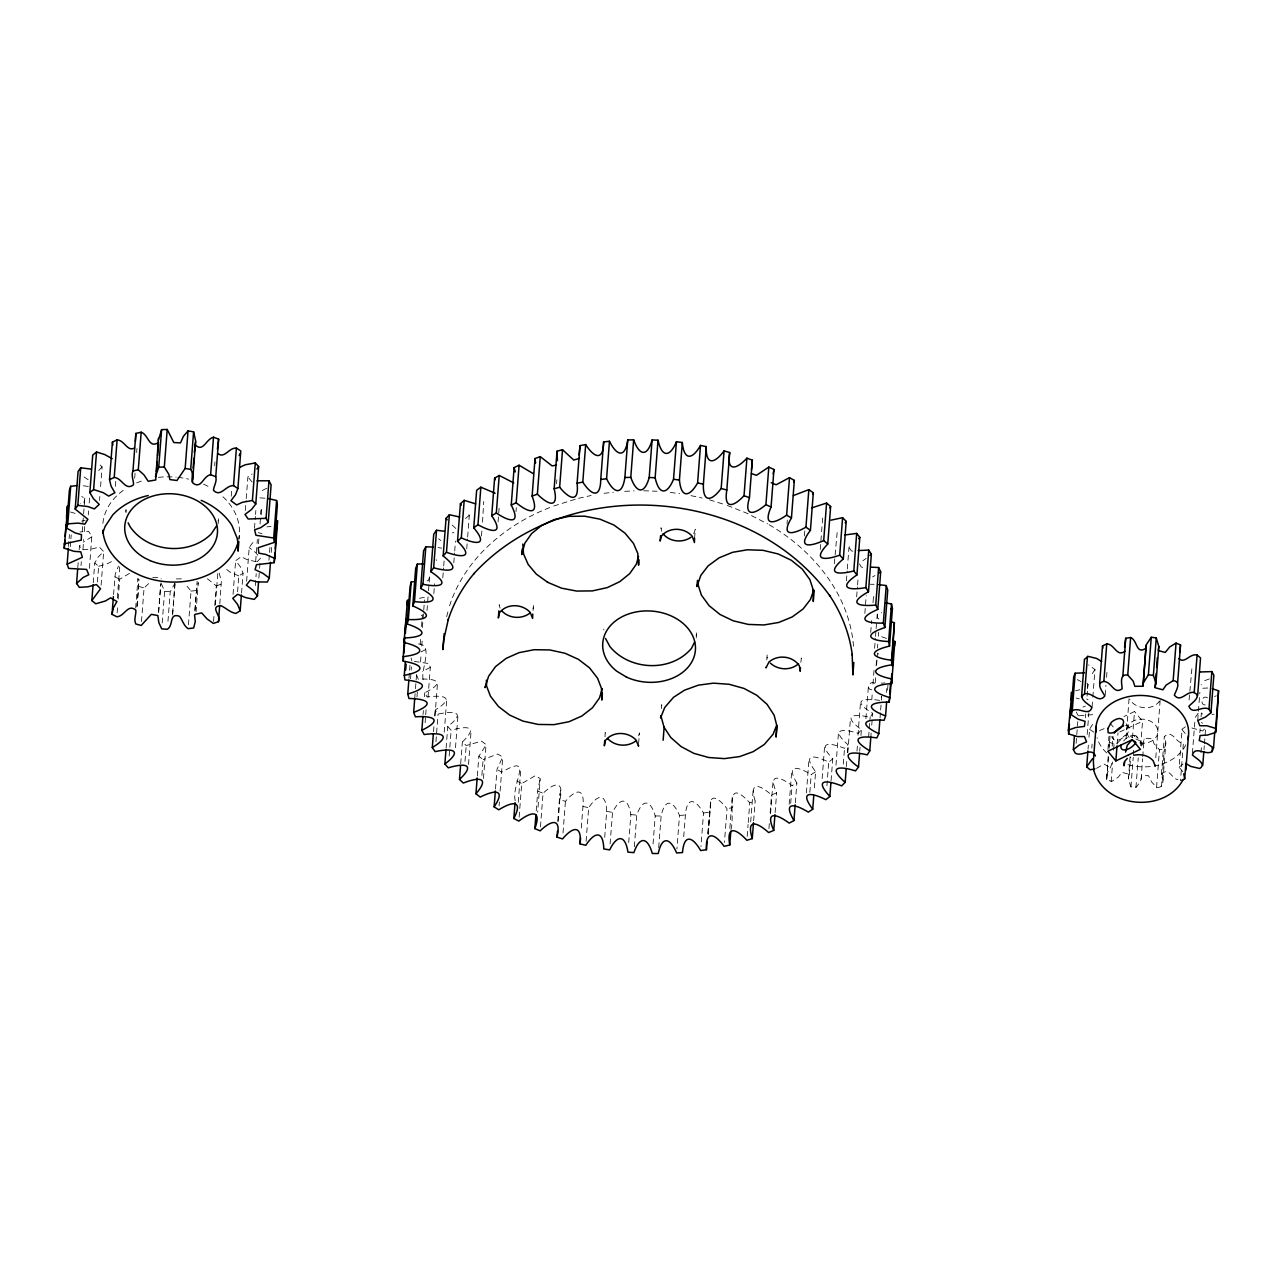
<?xml version="1.0" encoding="UTF-8"?>
<svg xmlns="http://www.w3.org/2000/svg" width="1283" height="1283" viewBox="0 0 1283 1283"><rect width="100%" height="100%" fill="white"/><g stroke="black" fill="none" stroke-linecap="round" stroke-linejoin="round"><path stroke-width="0.75" stroke-dasharray="5 3.75" d="M256.279 561.729L247.01 559.596L241.188 556.726L235.639 560.735L240.466 566.91L243.064 573.244L241.557 593.003M1130.082 756.649L1128.415 779.006L1130.965 786.928L1136.417 787.072L1140.523 781.299L1141.806 775.798L1148.445 775.638L1151.701 782.069L1156.592 787.297C1164.114 788.74 1163.938 778.701 1161.42 774.242L1164.306 736.699C1172.774 728.84 1175.196 742.937 1183.375 743.37L1180.472 780.898M1162.943 780.401L1165.83 742.857L1164.306 736.699M540.464 826.877L543.046 793.295C554.304 782.454 564.424 780.016 559.901 799.582L565.434 801.394C575.65 789.093 584.872 787.169 582.963 806.382L581.135 830.085M125.991 512.799L126.023 509.688L125.718 513.585M708.28 834.495L710.718 802.901C711.568 790.97 724.35 804.617 727.028 808.803L724.446 842.386M881.405 700.117L881.71 696.172L879.721 700.406C861.101 697.471 852.169 701.143 872.665 713.284L870.131 717.325C852.65 713.22 841.985 715.513 861.406 729.546L858.343 733.363C842.001 728.167 830.101 729.001 848.063 744.798L844.503 748.342C829.235 742.151 816.613 741.542 832.747 758.894L828.738 762.134C814.497 754.965 801.634 753.057 815.619 771.692L814.096 791.435M1165.83 742.857L1164.371 749.031L1159.479 749.769L1154.01 743.643L1152.407 738.479L1144.693 738.27L1141.565 746.898M483.466 778.573L486.065 744.525L481.574 741.189L466.21 745.519L462.377 741.927C479.425 725.937 466.483 725.633 451.135 730.316L447.767 726.451C466.691 712.113 454.262 710.525 438.048 714.102L435.178 710.012C455.593 697.503 444.207 694.616 427.079 697.022L424.737 692.756C446.259 682.235 436.396 678.114 418.322 679.252L416.542 674.858L418.162 673.832M219.826 603.908L221.334 581.263L219.185 573.116M730.973 829.572C735.384 813.214 723.933 775.044 749.769 802.773L755.158 801.041C748.855 780.545 760.145 784.747 771.516 795.011L776.632 792.862C767.635 772.639 779.743 776.423 792.06 785.581L796.855 783.047C785.276 763.449 797.93 766.448 811.193 774.579L815.619 771.692M874.894 683.342C869.537 679.942 865.079 689.677 872.296 689.901M873.434 597.349L873.803 596.483M1108.239 756.248L1106.684 779.823L1111.832 781.395L1118.311 777.145L1121.984 772.382L1128.912 774.21L1128.415 778.38M1110.052 736.009L1109.121 748.214M661.467 708.601L661.723 704.704L661.451 708.264M68.512 546.414L68.961 540.48M69.122 538.507L69.426 534.562M70.292 546.67L70.741 540.752M70.902 538.78L71.206 534.819M77.782 567.679L78.247 561.762M79.161 549.91L79.466 545.949L81.599 543.639M82.224 531.611L83.443 515.814M83.603 513.841L84.822 498.029L81.727 496.585M81.021 565.611L81.326 561.649M82.946 549.365L83.7 539.485M84.309 531.579L84.758 525.661M88.27 514.852L88.575 510.907M89.185 503L89.65 497.082M89.457 568.353L91.783 536.262L88.543 531.258L79.979 531.996M93.226 582.787L94.75 563.029L98.117 557.095L103.682 551.642L99.32 547.023L90.724 549.268L82.24 549.798L79.466 545.949M99.513 500.434L99.817 496.473M100.587 486.61L102.095 466.852L98.262 463.404M97.428 582.065L98.647 566.268L94.75 563.029M101.1 585.224L103.682 551.642M115.422 486.305L115.871 480.371M113.545 594.606L115.294 573.95L118.437 566.172M117.314 598.038L119.896 564.456M117.122 612.825L117.571 606.907M118.18 599.001L119.704 579.242L129.824 573.148M134.683 478.158L135.132 472.224M136.656 452.482L136.96 448.521M135.677 608.078L137.955 578.441L138.708 586.459L137.024 608.19M136.896 606.987L139.029 579.323M141.499 621.501L144.081 587.919L150.56 581.841M158.531 612.087L160.664 584.439M158.643 612.472L160.92 582.835M162.187 622.945L164.625 591.335L161.321 583.637M167.961 621.357L170.238 591.72L174.857 583.412M172.58 613.434L174.857 583.797M172.644 615.038L175.226 581.456M188.441 624.725L191.039 591.142L185.377 584.23M194.84 610.981L197.117 581.343M195.016 610.195L196.54 590.453L198.288 582.61L196.058 611.702M214.662 465.793L214.967 461.848M218.126 523.785L218.575 517.931L218.014 520.994M213.555 621.453L214.149 613.547M214.758 605.656L216.282 585.898L207.028 578.457M215.368 604.79L217.95 571.208M231.213 496.264L231.822 488.358M233.057 594.318L235.639 560.735M238.991 539.421L239.296 535.524M237.58 591.72L238.782 575.923L243.064 573.244M245.294 510.474L246.063 500.595M246.208 498.622L247.892 476.891L252.126 473.988M246.625 581.167L249.207 547.584L252.623 542.741L256.231 543.591M254.483 528.291L255.397 516.44M255.542 514.451L255.846 510.506M255.686 561.264L256.905 545.451M257.049 543.479L257.354 539.534M255.301 585.545L256.215 573.693M258.508 543.751L259.118 535.845M260.032 523.993L260.641 516.103M260.786 514.114L261.219 509.688L264.843 509.126M258.845 578.168L259.455 570.261M259.615 568.289L260.064 562.355M268.933 560.35L269.398 554.432M269.542 552.46L270.007 546.526M271.242 552.428L271.691 546.494M408.988 678.21L409.437 672.276M409.598 670.303L410.207 662.413M410.496 678.755L411.41 666.903M414.714 698.561L415.323 690.655M415.467 688.682L416.542 674.858M420.166 644.387L420.616 638.453M421.53 626.601L422.444 614.749L421.225 615.599M416.959 697.038L417.552 689.131M422.396 627.579L424.529 599.915M420.535 661.9L420.984 655.966M421.754 646.087L422.364 638.18M426.982 610.58L428.346 592.81M428.506 590.822L429.564 576.997L428.714 575.875M423.165 679.349C420.311 669.068 435.803 641.356 415.115 644.146M423.069 714.487L423.374 710.541M424.432 696.701L424.737 692.756M433.814 593.628L434.584 583.749M425.106 722.698L425.555 716.78M425.715 714.791L426.164 708.874M428.041 697.07L430.318 667.433L429.18 663.6L413.96 661.37M442.795 577.815L443.549 567.952M443.693 565.963L444.159 560.046M433.51 731.743L433.975 725.825M434.729 715.946L435.178 710.012M435.001 715.898L437.423 684.288M435.931 741.75L438.048 714.102M453.797 562.852L454.551 552.973M454.711 551L455.465 541.121M444.239 732.192L446.66 700.582M446.099 748.181L447.767 726.451M449.162 755.992L451.135 730.316M466.739 548.851L467.493 538.972M467.654 537L469.321 515.269L466.595 511.997M455.497 747.764L457.919 716.155M460.693 763.658L462.377 741.927M481.478 535.973L481.927 530.039M482.536 522.149L483.707 501.509M464.991 761.316L466.21 745.519M468.52 764.427L471.102 730.845M477.324 776.007L478.848 756.248L486.049 744.99M498.061 521.892L499.279 506.095M481.895 775.349L483.114 759.552L478.848 756.248M516.007 511.628L516.311 507.683M495.495 789.061L497.018 769.303L502.647 757.034L497.772 754.035L483.114 759.552M499.087 805.852L499.392 801.907M500.113 791.082L502.695 757.499M515.205 800.704C511.115 783.688 534.979 752.415 501.685 772.27L497.018 769.303M518.236 802.308L520.818 768.725M533.038 610.451L533.455 605.095L533.119 608.511L533.343 607.725M519.134 817.143L521.716 783.56L535.139 775.782L540.239 778.54L537.657 812.123M556.549 483.755L556.854 479.794M536.23 810.84L537.898 789.446L540.239 778.54M557.736 821.409L559.869 793.744M558.233 821.312L560.735 786.864M563.012 833.004L565.434 801.394M586.09 841.359L588.672 807.777C597.67 793.952 606.169 792.846 606.683 811.401L604.566 839.066M605.015 736.859L605.191 732.465L606.025 735.897M610.099 843.957L612.536 812.347C620.042 797.032 628.093 796.968 630.851 814.609L628.574 844.23M638.597 743.595L639.431 732.882L637.827 738.735M634.331 846.716L636.769 815.106C642.542 798.363 650.465 799.437 655.212 815.956L652.774 847.55M658.692 847.598L661.13 815.988C664.899 797.962 673.046 800.143 679.509 815.427L676.927 849.009M694.6 538.17L695.29 529.237L693.349 535.027M696.236 637.876L696.685 632.006L696.108 635.694M683.711 836.741L685.395 815.01C686.902 795.909 695.578 799.052 703.533 813.037L700.951 846.62M707.639 833.902L710.718 802.901M708.152 833.1L710.734 799.501M729.835 828.321L732.417 794.738M747.187 836.356L748.085 824.504M748.246 822.531L749.769 802.773M750.699 821.89L753.281 788.307M753.634 820.799L755.158 801.041M766.785 659.959L767.186 654.603L767.25 658.035L767.138 657.233M787.024 524.057L787.313 520.096M768.934 828.593L769.383 822.66M770.137 812.781L771.516 795.011M770.538 813.871L773.12 780.289M775.108 812.62L776.632 792.862M804.425 535.941L804.89 530.007M789.173 804.329L791.755 770.746M800.865 662.349L801.378 657.987L800.271 661.306M790.697 803.366L792.06 785.581M795.332 802.805L796.855 783.047M820.238 549.509L821.457 533.712M821.601 531.739L822.708 517.434M806.398 792.894L808.98 759.311M809.83 792.365L811.193 774.579M834.319 563.718L837.254 531.29M822.13 778.653L824.568 747.043M826.91 785.837L828.738 762.134M831.063 780.625L832.747 758.894M846.411 580.846L847.165 570.967M847.309 568.994L848.993 547.264L852.249 544.489M835.987 765.197L838.424 733.587M843.3 764.155L844.503 748.342M856.659 596.787L857.429 586.908M857.573 584.936L858.183 577.029M846.379 766.528L846.844 760.611M847.454 752.704L848.063 744.798M847.822 752.672L850.404 719.089M864.854 613.386L866.217 595.601M856.98 751.132L857.589 743.242M857.974 735.287L860.412 703.677M859.738 751.277L860.043 747.331M860.957 735.48L861.406 729.546M870.724 632.439L871.638 620.587M873.017 602.802L873.466 596.884M865.913 718.656L868.35 687.046M874.605 648.3L875.375 638.421M875.519 636.448L875.968 630.53M876.129 628.542L876.738 620.651M876.882 618.663L877.283 614.252L881.726 612.729M868.607 737.084L870.131 717.325M871.766 699.909L872.376 692.018M872.969 684.112L874.044 670.287M876.113 665.813L876.562 659.879M877.476 648.027L877.78 644.082M878.39 636.176L878.695 632.23M870.836 736.987L871.141 733.042M871.75 725.136L872.665 713.284M875.231 682.732L875.68 676.799M876.594 664.947L877.508 653.095L878.566 654.122M880.042 717.903L880.491 711.969M880.651 709.996L881.261 702.09M886.28 692.628L886.585 688.682M887.547 690.238L888.012 684.304M1076.116 743.338L1077.8 721.607M1085.402 717.855L1085.707 713.909M1087.086 696.124L1088 684.272L1087.07 683.197M1087.198 734.421L1088.866 712.69M1088.048 749.08L1088.353 745.134M1088.962 737.228L1089.572 729.321L1093.533 722.842M1092.074 707.029L1092.683 699.139M1092.827 697.15L1094.96 669.501L1088.545 664.915M1091.801 748.053L1092.106 744.108M1105.192 695.178L1105.946 685.298M1106.555 677.392L1107.165 669.485M1107.967 749.368L1108.977 736.234M1108.993 746.369L1109.603 738.479M1106.684 779.823L1108.512 756.12M1106.716 776.007C1106.924 769.992 1113.564 766.865 1111.11 760.081M1112.185 746.241L1112.938 736.362M1111.174 781.716L1112.698 761.958M1113.612 750.106L1114.061 744.172C1121.871 743.21 1123.972 728.696 1132.135 737.549M1117.156 744.044L1118.022 732.785M1129.056 698.802L1126.057 738.992M1129.248 775.076L1130.628 757.291M1132.488 737.805L1134.509 711.52L1124.004 716.491M1130.965 786.928L1133.242 757.291M1133.386 755.318L1133.547 748.823M1135.952 787.537L1138.229 757.9M1140.667 745.599L1142.544 721.206L1134.509 711.52M1141.148 779.23L1142.576 758.766M1142.736 756.794L1144.099 739.008M1155.791 757.74L1160.137 700.47M1156.592 787.297L1159.479 749.769M1161.484 786.559L1164.371 749.031M1182.846 771.708L1179.141 767.17L1182.092 729.177L1185.396 726.787M1189.1 699.973L1191.987 667.561M1192.404 753.329L1194.842 721.72M1197.745 720.02L1199.862 692.371M1199.83 732.625L1200.134 728.68M1201.048 716.828L1201.353 712.883M1200.968 752.704L1201.578 744.798M1203.983 749.689L1204.272 745.744M1204.432 743.771L1205.651 727.958L1202.636 730.973L1191.346 727.83M732.785 805.868L732.641 807.504L727.028 808.803M436.348 560.511L436.14 559.613M425.443 649.727L421.049 651.892M1179.141 767.17L1183.968 763.305M84.822 498.029L83.94 503.08L80.236 503.305M1087.278 688.875L1088 684.272M446.644 616.658L448.89 608.302M429.564 576.997L428.49 580.301L427.063 580.942M1141.357 745.952L1141.597 742.713L1136.401 736.169M449.563 605.849C464.751 558.33 506.496 523.769 552.075 506.673M1094.96 669.501L1092.074 674.008L1090.55 674.441M91.895 536.759L83.203 542.132M469.321 515.269L465.328 518.701M424.336 597.381L416.253 598.824M102.095 466.852L97.909 471.294M1161.42 774.242C1169.182 766.544 1171.138 778.316 1177.858 779.711M1195.307 717.341L1198.402 712.915L1202.78 713.957M152.741 577.478L160.167 577.799L161.225 578.89M430.318 667.433L422.444 671.378M1158.95 701.929L1159.447 701.368C1152.342 710.173 1138.406 709.467 1131.253 701.576L1129.842 699.219M85.175 520.224L81.695 521.139M257.129 561.842L260.369 558.41L255.814 552.7L249.207 547.584M453.893 532.589L452.274 532.846M1104.086 728.68L1097.783 731.294M862.866 560.719L866.217 558.394M266.768 488.246L260.032 491.614M1209.356 678.915L1201.417 681.866M872.584 576.933L875.022 575.554M1119.77 731.952L1142.544 721.206M1082.932 707.093L1085.37 706.115M1214.536 696.461L1216.3 695.819M88.27 486.433L82.545 485.664M1096.5 768.373L1103.989 764.026L1110.501 767.972M216.282 585.898L221.334 584.15M553.743 505.999L576.404 498.911M1075.571 690.815L1079.821 689.725M578.505 498.333L591.142 495.495M98.647 566.268L106.617 564.119L114.123 560.286M1093.774 732.144L1089.572 729.321M852.906 551.209L851.303 550.792L848.993 547.264M703.533 813.037L709.307 812.171M271.018 526.431L266.976 526.88M191.039 591.142L196.54 590.453M604.052 493.314L613.402 492.239M1212.018 714.423L1214.199 714.182M862.657 567.439L861.101 566.894L859.337 563.67M679.509 815.427L685.395 815.01M624.693 491.309L634.171 490.892M881.325 683.165L884.933 682.957M176.364 578.922L183.02 578.841M655.212 815.956L661.13 815.988M870.291 584.246L874.076 584.326M1207.752 688.009L1202.764 688.249L1201.113 684.481M264.907 498.221L258.829 497.756M643.681 490.764L657.008 491.245M1207.528 697.808C1201.433 693.975 1199.364 706.869 1206.469 704.688M164.625 591.335L170.238 591.72M630.851 814.609L636.769 815.106M1079.019 715.77L1095.024 714.471M1086.749 698.962L1088.064 699.748M670.303 492.399L679.733 493.698M1135.872 738.976L1140.491 741.093M438.016 547.584L441.769 548.146M878.951 619.015L877.668 618.149L877.187 614.717M606.683 811.401L612.536 812.347M690.976 495.639L702.074 498.045M1079.244 698.85L1076.116 698.08M582.963 806.382L588.672 807.777M138.708 586.459L144.081 587.919M75.055 513.376L70.533 512.013M252.093 482.039L247.892 476.891M709.419 499.825L725.536 504.828M886.441 638.437L878.727 635.662M238.782 575.923L229.609 571.833L224.83 567.968M727.285 505.454L746.546 513.072L767.587 523.881M262.053 533.808L258.252 532.557M1109.57 742.296L1114.061 744.172M537.753 791.082L543.046 793.295M88.206 479.778L81.952 475.528M1081.072 681.658L1077.319 679.589M114.909 576.821L119.704 579.242M516.728 780.946L521.716 783.56M769.159 524.763C813.598 550.551 850.725 595.729 853.66 648.653M438.642 538.796L440.807 540.544M455.818 528.452L450.365 523.352M1201.562 722.361L1202.46 723.323M1126.121 723.772L1128.366 726.483M1123.635 740.933A9.783 5.036 -39.7 0 1 1133.579 735.287L1136.738 739.088M1109.987 723.099L1114.59 728.632M1111.511 736.747L1113.74 739.425M1182.028 729.642L1185.749 734.165M1076.277 712.065L1078.249 715.673M411.057 657.987L411.875 660.986M500.049 608.126L499.215 604.694L499.312 605.496M661.659 531.21L661.002 527.762L661.098 528.564M603.764 629.151L603.876 629.969M261.091 510.169L261.187 514.82M222.921 496.778A68.464 52.523 4.4 0 1 238.814 538.924M102.897 523.368A68.464 52.523 4.4 0 1 124.804 489.272M136.672 482.921A68.464 52.523 4.4 0 1 144.674 480.099M158.37 477.372A68.464 52.523 4.4 0 1 176.204 477.164M177.984 477.34A68.464 52.523 4.4 0 1 188.537 479.136M203.5 484.156A68.464 52.523 4.4 0 1 209.61 487.203M1129.168 737.34A15.653 12.012 4.4 0 1 1137.38 719.587A15.653 12.012 4.4 0 1 1157.859 731.021A15.653 12.012 4.4 0 1 1138.983 742.809M1133.579 735.287A9.783 5.036 -39.7 0 1 1136.85 740.532M1125.56 725.601A9.783 5.036 -39.7 0 1 1124.726 736.442A9.783 5.036 -39.7 0 1 1112.874 736.811M1185.829 744.798A46.461 35.651 4.4 0 1 1154.171 766.031M1150.226 766.576A46.461 35.651 4.4 0 1 1126.298 764.171M1106.652 752.929A46.461 35.651 4.4 0 1 1097.013 737.693"/><path stroke-width="1.5" d="M698.016 581.087L698 585.016L697.904 584.214L701.416 595.12L709.114 605.688L720.02 614.477L733.138 620.78L748.262 624.42L763.946 624.965L778.765 622.447L792.188 616.947L803.174 608.912L810.439 599.466L813.791 590.084M1185.604 763.305L1190.592 766.368L1199.749 768.501C1207.303 763.61 1194.922 757.964 1192.42 754.869C1195.435 745.423 1205.443 755.799 1212.066 751.613L1213.526 747.941L1207.255 743.675L1199.236 740.532L1200.118 735.496L1207.399 735.079L1215.306 732.545L1215.675 728.375L1206.71 725.729L1199.878 725.777L1197.761 720.485L1205.314 717.165L1210.96 712.755L1208.971 709.13C1202.027 705.201 1192.693 715.609 1188.876 706.34C1191.089 703.325 1202.524 696.589 1194.2 692.547C1186.358 690.767 1180.873 703.18 1174.362 695.178C1175.42 691.601 1182.365 681.449 1173.159 680.631L1166.022 685.202L1162.911 689.789L1155.101 687.736L1155.871 682.524L1153.369 675.419L1156.256 637.892L1151.268 637.266L1146.2 644.868L1142.961 686.229L1134.83 686.325L1133.21 681.161L1127.741 675.05C1118.744 673.495 1122.16 684.914 1122.144 688.763C1113.788 695.049 1111.88 681.674 1103.861 681.449C1094.672 682.989 1103.444 692.563 1104.775 695.995C1098.649 704.03 1092.346 691.778 1084.584 693.846C1077.03 698.738 1089.411 704.383 1091.913 707.478C1088.898 716.924 1078.891 706.548 1072.267 710.734L1071.353 714.839L1078.185 719.202L1085.065 721.351L1084.392 726.419L1075.715 727.509L1068.37 730.107L1068.659 733.972L1077.624 736.602L1084.456 736.554L1086.573 741.863L1079.019 745.182L1073.374 749.593L1075.362 753.217C1082.307 757.13 1091.641 746.738 1095.457 756.008M1155.919 683.951L1158.806 646.424L1156.256 637.892M238.173 544.281L238.093 551.161L238.846 541.378M579.178 455L579.98 445.666L585.673 444.576C594.286 457.903 603.347 461.447 603.635 441.897L609.457 441.272C616.706 455.898 625.078 458.592 627.756 439.989L633.658 439.812C639.287 455.706 647.29 457.357 652.101 439.941L658.019 440.213C661.787 457.309 669.742 457.806 676.43 441.769L682.315 442.491C683.967 460.613 692.211 460.004 700.502 445.442L706.275 446.612C705.602 465.521 714.439 463.981 724.077 450.926L729.706 452.53C726.499 471.952 736.153 469.738 746.914 458.159L752.335 460.18L749.448 497.724C743.611 517.322 754.196 514.772 765.919 504.636L771.067 507.042C762.535 526.463 774.066 523.945 786.623 515.157L791.451 517.947C780.289 536.807 792.605 534.722 805.949 527.185L810.423 530.312C796.727 548.274 809.589 546.943 823.702 540.576L827.76 544.024C811.77 560.735 824.793 560.446 839.707 555.202L843.316 558.939C825.29 574.143 838.04 575.057 853.804 570.935L856.932 574.912C837.222 588.352 849.186 590.597 865.849 587.614L868.463 591.784C847.438 603.315 858.135 606.827 875.728 605.047L877.797 609.393C855.889 618.887 864.79 623.554 883.345 623.089L884.853 627.547C862.449 634.973 869.152 640.586 888.622 641.548L889.536 646.087C867.067 651.459 871.221 657.698 891.493 660.248L891.829 664.819C869.649 668.235 871.013 674.714 891.942 678.996L891.685 683.55C870.115 685.122 868.639 691.457 889.969 697.615L889.119 702.106C868.383 702.009 864.149 707.783 885.575 715.914L884.147 720.292C864.437 718.705 857.669 723.564 878.823 733.7L876.834 737.933C858.215 735.015 849.282 738.687 869.778 750.812L867.244 754.853C849.763 750.747 839.098 753.041 858.519 767.09L855.456 770.891C839.114 765.71 827.214 766.544 845.176 782.341L841.616 785.886C826.348 779.695 813.727 779.086 829.86 796.438L825.851 799.662C811.594 792.509 798.748 790.585 812.732 809.22L808.306 812.123C795.043 803.976 782.389 800.977 793.952 820.575L789.173 823.109C776.84 813.951 764.748 810.166 773.745 830.406L768.629 832.539C757.259 822.291 745.968 818.089 752.271 838.585L746.882 840.317C736.522 828.882 726.146 824.664 729.754 845.032L724.141 846.331C714.904 833.661 705.442 829.796 706.42 849.715L700.646 850.565C692.692 836.596 683.999 833.437 682.508 852.553L676.622 852.954C670.159 837.687 662.012 835.49 658.243 853.532L652.309 853.484C647.578 836.965 639.656 835.891 633.866 852.634L627.964 852.137C625.206 834.511 617.155 834.575 609.65 849.891L603.796 848.945C603.283 830.39 594.783 831.48 585.786 845.305L580.076 843.909C581.985 824.696 572.763 826.621 562.547 838.938L557.014 837.125C561.521 817.56 551.401 819.997 540.159 830.839L534.867 828.61L535.925 814.785M752.335 460.18L751.469 469.514M1143.121 685.796L1146.072 645.574M579.371 458.384L573.742 460.052L562.531 449.708L557.03 451.231L554.144 488.775C559.083 509.255 548.242 504.989 537.369 494.147L532.124 496.088C539.758 516.504 528.051 512.462 516.199 502.76L511.243 505.101C521.539 525.068 509.126 521.636 496.329 512.992L491.726 515.702C504.524 534.867 491.726 532.365 477.966 524.731L473.748 527.794C488.839 545.82 476.057 544.537 461.303 537.866L457.518 541.25C474.598 557.864 462.281 557.961 446.468 552.267L443.164 555.94C461.896 570.887 450.558 572.459 433.638 567.792L430.847 571.721C450.846 584.823 440.999 587.822 422.941 584.294L420.68 588.432C441.56 599.578 433.654 603.876 414.473 601.599L412.773 605.913C434.103 615.054 428.57 620.395 408.331 619.545L407.192 623.971C428.618 631.124 425.731 637.218 404.562 637.94L404.001 642.462C425.17 647.674 425.122 654.122 403.199 656.607L403.247 661.162C423.871 664.578 426.646 670.977 404.273 675.355L404.915 679.91C424.785 681.658 430.254 687.608 407.769 694.007L408.988 698.513C427.993 698.738 435.851 703.918 413.655 712.386L415.435 716.796C433.51 715.641 443.373 719.763 421.85 730.284L424.192 734.55C441.32 732.16 452.707 735.047 432.291 747.556L435.162 751.63C451.375 748.069 463.804 749.641 444.88 763.994L448.248 767.843C463.596 763.16 476.538 763.465 459.49 779.455L463.323 783.047C477.837 777.257 490.828 776.407 475.961 793.792L480.227 797.08C493.955 790.136 506.593 788.387 494.131 806.847L498.782 809.814C511.741 801.65 523.705 799.293 513.841 818.49L518.829 821.088C530.97 811.642 542.051 809.06 534.867 828.61M557.03 451.231L557.447 460.629M113.385 596.579L112.022 614.365L116.817 616.77C124.692 616.417 127.803 603.235 135.838 610.163C136.431 613.787 133.464 619.545 135.822 624.003L141.194 625.446L151.33 614.349L157.857 615.535L158.819 622.592L161.738 628.878L167.351 629.263C173.814 625.398 168.811 612.472 179.492 616.289C182.33 619.529 183.597 625.847 188.152 628.686L193.653 627.98L195.289 621.581L194.535 614.926L195.385 614.268L201.736 612.921L206.98 618.887L213.395 623.426L218.447 621.694C221.622 615.279 209.145 606.843 220.724 605.56C225.439 607.597 230.09 612.488 235.896 613.45L240.178 610.788L241.396 594.975M240.178 610.788L237.58 604.437L232.752 598.263L237.66 594.286L245.887 597.686L254.242 599.386L257.482 595.937L252.927 590.228L246.32 585.128L250.329 580.141L256.841 581.824L267.265 582.081L269.27 578.104L263.063 573.389L255.06 569.652L256.488 564.696L274.161 562.676L274.787 558.394L265.549 554.384L258.877 553.198L258.204 547.697L274.482 542.34L273.696 538.026L255.942 535.284L254.611 529.831L260.69 527.682L268.227 522.389L266.078 518.316L248.18 519.022L245.005 514.419L251.436 509.576L255.766 504.043L252.398 500.482L242.359 502.311L236.633 504.941L230.94 500.707L235.527 494.725L237.9 488.486L233.522 485.632C225.583 485.134 220.756 497.852 213.475 490.331C213.459 486.69 217.34 481.43 215.752 476.683L210.62 474.726C202.922 475.977 201.688 489.448 192.931 483.162C191.776 479.585 193.717 473.443 190.702 469.37L193.589 431.826L188.04 430.912L183.437 436.3L180.486 442.892L173.814 442.539L167.207 429.468L161.61 429.629L158.354 440.342M192.739 479.393L195.657 440.935L193.589 431.826M894.572 646.007L894.828 641.468L892.904 640.698M112.022 614.365L113.353 607.901L116.913 601.502L110.595 597.83L105.366 601.005L95.76 603.796L91.847 600.572L100.539 588.737L96.433 584.567L87.837 586.812L79.354 587.341L76.579 583.492L83.138 577.478L88.784 574.736L86.586 569.427L68.624 568.401L67.149 564.183L82.337 557.271L80.781 551.85L73.997 551.321L64.23 548.21L67.791 506.063M64.23 548.21L64.84 540.303M65.144 536.358L66.058 524.506M66.508 518.573L67.037 506.352M64.15 543.88L81.262 540.159L81.487 534.674L75.023 532.862L66.459 528.019L69.362 490.475L70.677 486.321L76.9 485.615M66.459 528.019L67.791 523.849L70.677 486.321M67.149 564.183L68.352 548.386M67.791 523.849L78.119 523.111L84.822 524.17L87.885 519.278L75.184 509.094L78.071 471.551L80.717 467.814L91.061 469.081M75.184 509.094L77.83 505.358L80.717 467.814M76.579 583.492L77.638 569.652M77.83 505.358L88.174 506.609L94.397 508.918L99.208 504.379L93.451 498.702L89.842 492.624L92.729 455.08L96.53 452.017L104.565 454.487L112.23 458.64M89.842 492.624L93.627 489.545L96.53 452.017M91.847 600.572L93.066 584.759M93.627 489.545L103.362 492.736L108.702 496.136L114.877 492.704L111.076 486.161L109.52 479.65L112.407 442.106L117.106 439.893C124.435 440.101 127.434 452.209 134.571 447.911M109.52 479.65L114.219 477.42L117.106 439.893M114.219 477.42C122.142 477.998 125.253 491.261 133.496 484.814C133.961 481.221 130.786 475.496 132.967 470.973L135.854 433.446L141.178 432.211C148.716 434.793 148.684 449.066 158.611 442.427M158.402 438.369L155.724 479.97L148.203 481.253L143.953 474.854L138.291 469.754L141.178 432.211M156.398 471.583L157.151 461.704M157.601 455.77L158.515 443.918M155.435 476.827L158.723 467.156L161.61 429.629M188.04 430.912L185.153 468.439L176.958 480.5L169.869 479.569L168.843 474.373L164.32 467.012L167.207 429.468M192.049 481.975L192.658 474.085M193.124 468.151L193.877 458.272M194.326 452.354L195.625 441.865M210.62 474.726L213.507 437.198L218.639 439.139L217.388 449.146M215.752 476.683L218.639 439.139M218.447 621.694L219.666 605.881M233.522 485.632L236.409 448.104C229.128 447.318 224.557 458.929 218.078 453.653M237.9 488.486L240.787 450.958L236.409 448.104M252.398 500.482L255.285 462.938L245.245 464.783L239.52 467.413M255.766 504.043L258.653 466.515L255.285 462.938M257.482 595.937L258.541 582.113M266.078 518.316L268.965 480.788L257.033 480.788M268.227 522.389L271.114 484.846L268.965 480.788M269.27 578.104L270.472 562.307M273.696 538.026L276.583 500.498L268.323 498.574M274.482 542.34L277.369 504.812L276.583 500.498M274.161 562.676L274.915 552.797M275.22 548.835L276.968 520.465M274.787 558.394L277.673 520.85M404.001 642.462L407.449 600.396L409.485 599.963M403.199 656.607L404.722 636.849M405.027 632.904L406.086 619.064M403.247 661.162L403.552 657.217M403.856 653.255L404.77 641.404M405.364 633.497L406.134 623.634M407.192 623.971L410.079 586.443L411.218 582.001L413.302 581.728M408.331 619.545L411.218 582.001M404.273 675.355L405.348 661.531M405.669 670.031L406.118 664.113M412.773 605.913L415.66 568.369L417.36 564.071L423.117 563.879M414.473 601.599L417.36 564.071M407.769 694.007L408.844 680.182M420.68 588.432L423.566 550.904L425.828 546.766L433.413 547.119M422.941 584.294L425.828 546.766M413.655 712.386L414.714 698.561M430.847 571.721L433.734 534.193L436.525 530.264L444.062 531.194M433.638 567.792L436.525 530.264M421.85 730.284L422.909 716.459M443.164 555.94L446.051 518.412L449.355 514.74L459.715 517.001M446.468 552.267L449.355 514.74M432.291 747.556L433.365 733.716M457.518 541.25L460.405 503.722L464.189 500.322L475.672 503.866M461.303 537.866L464.189 500.322M444.88 763.994L445.955 750.17M473.748 527.794L476.651 490.266L480.852 487.187L495.11 493.217M477.966 524.731L480.852 487.187M459.49 779.455L460.549 765.63M491.726 515.702L494.613 478.174L499.215 475.448L513.761 482.905M496.329 512.992L499.215 475.448M475.961 793.792L477.164 777.979M498.911 610.852L498.349 618.005L499.456 612.713C507.106 603.074 522.325 603.796 530.152 612.36L532.605 618.422L532.766 614.028M511.243 505.101L514.13 467.573L519.086 465.232L533.231 473.619M516.199 502.76L519.086 465.232M494.131 806.847L495.35 791.034M522.133 549.236L521.716 554.593L524.859 543.174L531.579 533.632L541.442 525.629L554.015 519.631L568.914 516.343L584.567 516.183L599.915 519.15L613.899 525.036L625.029 533.183L633.481 543.415L637.779 553.39L638.613 565.161L639.014 559.805M532.124 496.088L535.011 458.56L540.255 456.62L552.139 465.905L556.02 465.152M537.369 494.147L540.255 456.62M513.841 818.49L515.044 802.677M579.98 445.666L577.093 483.194C579.355 503.385 569.46 499.295 559.645 487.251L562.531 449.708M603.635 441.897L600.749 479.441C600.46 498.975 591.399 495.43 582.787 482.119L585.673 444.576M557.014 837.125L557.48 831.192M627.756 439.989L624.869 477.517C622.191 496.12 613.803 493.426 606.57 478.8L609.457 441.272M580.076 843.909L580.525 837.991M602.352 692.932L601.807 700.085L601.438 688.297L597.589 678.258L589.538 667.85L578.328 659.286L564.985 653.255L549.733 649.936L534.065 649.727L519.022 652.662L506.176 658.355L495.511 666.631L488.615 676.253L485.006 687.608L485.231 686.822M604.742 740.419L604.325 745.792L605.432 740.499C613.082 730.861 628.301 731.567 636.127 740.147L638.565 746.193L638.469 745.391M652.101 439.941L649.198 477.484C644.403 494.885 636.4 493.249 630.771 477.34L633.658 439.812M676.43 441.769L673.527 479.297C666.855 495.35 658.901 494.837 655.132 477.741L658.019 440.213M660.553 535.717L660.136 541.089L661.595 535.845C669.646 526.575 684.914 527.554 692.355 536.454L694.44 542.565L694.6 538.17M700.502 445.442L697.599 482.969C689.324 497.547 681.081 498.141 679.429 480.018L682.315 442.491M663.135 740.259L664.097 727.75M724.077 450.926L721.174 488.454C711.552 501.509 702.715 503.064 703.389 484.14L706.275 446.612M697.503 580.397L696.861 586.539L700.887 575.281L708.168 565.835L719.154 557.8L732.577 552.315L747.38 549.782L763.064 550.327L778.188 553.967L791.322 560.27L802.212 569.059L809.91 579.627L813.438 590.533L813.326 589.747L813.278 601.502L814.096 590.789M746.914 458.159L744.028 495.703C733.267 507.266 723.612 509.495 726.819 490.058L729.706 452.53M706.42 849.715L707.029 841.808M729.754 845.032L730.813 831.208M765.919 504.636L768.806 467.092L773.954 469.514L771.067 507.042M752.271 838.585L753.474 822.772M786.623 515.157L789.51 477.629L794.337 480.419L791.451 517.947M776.905 726.37L776.071 737.1L776.84 725.36L776.953 726.178L774.13 715.176L767.09 704.351L756.697 695.21L743.996 688.442L729.081 684.272L713.412 683.165L698.401 685.154L684.625 690.142L673.575 697.262L664.738 707.478L660.537 717.983L660.761 717.213M773.745 830.406L774.948 814.593M805.949 527.185L808.835 489.641L793.423 495.543M810.423 530.312L813.31 492.784L808.835 489.641M800.464 667.705L800.191 671.282L799.405 665.893C792.718 655.613 777.45 654.346 768.87 662.14L765.999 667.898L766.224 667.112M793.952 820.575L795.171 804.778M823.702 540.576L826.589 503.032L811.562 507.956M827.76 544.024L830.646 506.48L826.589 503.032M812.732 809.22L813.791 795.396M839.707 555.202L842.594 517.674L830.967 520.16M843.316 558.939L846.203 521.395L842.594 517.674M829.86 796.438L830.919 782.598M853.804 570.935L856.691 533.407L844.759 534.979M856.932 574.912L859.818 537.369L856.691 533.407M853.837 662.429L852.874 674.938L852.169 654.282L852.281 655.084C849.651 633.674 841.44 613.194 829.524 595.296L829.893 595.889C750.523 485.632 566.22 472.705 473.7 573.886L474.165 573.341C462.698 587.069 453.637 602.85 448.152 619.914L448.376 619.144L443.838 639.335L442.876 649.599L444.159 633.674M845.176 782.341L846.235 768.517M865.849 587.614L868.751 550.07L858.135 550.583M868.463 591.784L871.349 554.256L868.751 550.07M858.519 767.09L859.578 753.249M875.728 605.047L878.63 567.519L871.045 567.166M877.797 609.393L880.683 571.849L878.63 567.519M869.778 750.812L870.836 736.987M883.345 623.089L886.232 585.561L878.695 584.631M884.853 627.547L887.74 590.02L886.232 585.561M878.823 733.7L879.897 719.875M888.622 641.548L891.509 604.02L885.879 602.866M889.536 646.087L892.423 608.543L891.509 604.02M885.575 715.914L886.633 702.09M891.493 660.248L894.379 622.72L892.375 622.095M889.119 702.106L889.424 698.144M889.728 694.199L890.643 682.348M891.829 664.819L894.379 622.72M889.969 697.615L891.781 673.912M892.391 666.005L892.856 660.087L892.294 663.07M891.685 683.55L894.828 641.468M1068.37 730.107L1071.914 692.259M1068.659 733.972L1069.413 724.093M1069.878 718.175L1070.631 708.296M1071.241 700.39L1071.257 692.563M1070.808 714.39L1073.695 676.863L1075.154 673.206L1084.584 672.837M1072.267 710.734L1075.154 673.206M1073.374 749.593L1074.448 735.768M1081.569 696.845L1084.456 659.302L1088.241 656.399L1096.644 658.452L1101.616 661.515M1084.584 693.846L1087.471 656.303M1094.88 768.838L1090.133 769.784L1086.685 766.865L1087.904 751.052M1096.019 726.531L1093.373 760.947L1093.886 770.265M1099.643 683.438L1102.53 645.894L1106.748 643.906C1114.767 644.146 1116.691 657.521 1125.047 651.219M1103.861 681.449L1106.748 643.906M1128.094 755.11L1115.857 760.931L1117.012 745.92M1122.85 675.772L1125.736 638.244L1130.628 637.507C1137.845 640.538 1135.696 654.939 1146.008 648.268M1127.741 675.05L1130.628 637.507M1124.293 761.926L1123.988 765.759L1124.934 761.027L1127.324 758.397M1143.185 683.117L1148.381 674.81L1151.268 637.266M1155.085 687.271L1156.143 673.431M1156.608 667.513L1157.362 657.634M1173.159 680.631L1176.046 643.104L1180.536 644.98L1179.751 652.213M1177.65 682.508L1180.536 644.98M1181.884 780.24L1184.69 778.909L1185.749 765.085M1185.813 770.201L1188.459 735.784M1194.2 692.547L1197.087 655.02C1189.918 653.079 1184.738 664.289 1178.869 658.628M1197.648 695.482L1200.535 657.938L1197.087 655.02M1202.764 765.502L1203.823 751.678M1208.971 709.13L1211.858 671.602L1199.717 671.987M1210.96 712.755L1213.846 675.211L1211.858 671.602M1212.066 751.613L1212.371 747.652M1213.526 747.941L1214.744 732.144M1215.675 728.375L1218.561 690.831L1212.339 688.746M1215.963 732.24L1218.561 690.831M1158.806 646.424L1158.308 650.593L1165.237 652.422L1169.743 646.937L1176.046 643.104M406.887 604.918L407.449 600.396M1125.56 752.095L1127.26 745.295L1132.231 739.601M773.954 469.514L773.152 473.876M135.854 433.446L135.405 441.432M638.517 556.453L636.416 564.071L629.712 573.613L619.849 581.616L607.276 587.614L592.377 590.902L576.709 591.062L561.585 588.191L547.392 582.209M793.888 482.007L794.337 480.419M602.401 688.666L599.386 698.128L592.489 707.751L581.824 716.026L568.978 721.72L553.935 724.654L538.267 724.446L523.031 721.126L509.672 715.096L498.478 706.532L490.411 696.124L486.578 686.084L486.385 680.198M102.72 533.022L105.126 526.447L112.728 514.948C122.11 504.877 134.875 498.59 148.187 495.527M1125.736 638.244L1124.533 647.274M239.199 455.609L239.953 453.749M1086.685 766.865L1092.458 758.798M776.6 725.392L773.056 734.309L764.219 744.525L753.185 751.662L739.714 756.569L724.382 758.622L708.729 757.515L693.814 753.346L681.097 746.594L670.72 737.436L663.664 726.627M812.652 494.324L813.31 492.784M694.568 642.158L691.441 648.428C670.801 672.693 629.504 670.512 609.938 646.632L605.512 638.469M216.314 526.206L211.31 533.856C189.178 556.052 147.721 552.588 130.016 526.607L128.124 522.806M829.796 507.956L830.646 506.48M258.653 466.515L256.921 469.033M1182.958 779.968C1164.611 813.614 1104.855 808.146 1093.982 771.051M845.16 522.806L846.203 521.395M798.058 664.257L798.507 663.744C790.777 670.801 778.091 670.255 770.345 663.135M858.584 538.684L859.818 537.369M869.954 555.443L871.349 554.256M879.144 572.94L880.683 571.849M529.751 613.242C521.363 619.577 508.709 618.502 501.653 610.74L502.006 611.301M635.726 741.029C627.323 747.364 614.685 746.289 607.629 738.527L607.982 739.088M691.072 537.24C682.412 543.238 669.79 541.907 663.086 533.872L663.439 534.45M213.507 437.198C206.05 438.85 203.003 453.396 194.936 444.447M768.806 467.092L756.505 475.271L751.325 473.603M1128.382 755.013L1140.379 749.352L1132.344 739.682L1107.822 751.245L1115.857 760.931M890.61 609.361L892.423 608.543M789.51 477.629L776.167 484.782L771.211 482.729M554.144 488.775L559.645 487.251M132.967 470.973L138.291 469.754M577.093 483.194L582.787 482.119M1134.092 755.142C1141.469 753.955 1148.221 755.27 1153.112 760.707L1155.309 766.192L1155.197 765.39M600.749 479.441L606.57 478.8M624.869 477.517L630.771 477.34M158.723 467.156L164.32 467.012M649.198 477.484L655.132 477.741M673.527 479.297L679.429 480.018M1148.381 674.81L1153.369 675.419M185.153 468.439L190.702 469.37M697.599 482.969L703.389 484.14M721.174 488.454L726.819 490.058M744.028 495.703L749.448 497.724M201.174 500.354C212.369 505.101 225.006 514.066 231.966 525.565L237.179 538.202L238.269 545.083M547.777 582.37L536.262 574.062L528.179 564.44L523.512 553.871L522.822 544.056M446.051 518.412L447.206 519.823M460.405 503.722L461.383 505.213M494.613 478.174L495.19 479.762M1183.712 773.777L1184.69 778.909M515.285 471.952L514.13 467.573M663.985 726.964L660.857 715.625L660.953 716.427M112.888 444.993L112.407 442.106M535.604 462.987L535.011 458.56M1102.803 648.204L1102.53 645.894M238.045 542.292A68.464 52.523 4.4 0 1 140.28 575.426L132.582 571.689A68.464 52.523 4.4 0 1 102.816 530.248M1135.198 741.67A15.653 12.012 4.4 0 1 1131.766 739.762M1135.92 742.424A9.783 5.036 -39.7 0 1 1126.506 749.673L1124.582 749.978A9.783 5.036 -39.7 0 1 1121.31 744.733M1114.221 733.17A9.783 5.036 -39.7 0 1 1123.635 725.905M1095.955 732.144A46.461 35.651 4.4 0 1 1145.142 695.643A46.461 35.651 4.4 0 1 1187.785 739.457M1107.854 728.519L1108.175 732.721L1110.565 733.09A9.783 5.084 -38.8 0 0 1118.824 729.321C1122.866 727.044 1126.715 719.218 1119.658 718.496A9.783 5.084 -38.8 0 0 1111.399 722.249L1107.854 728.519M150.191 560.639L144.963 558.105A46.461 35.651 4.4 0 1 149.149 497.307A46.461 35.651 4.4 0 1 217.501 530.456A46.461 35.651 4.4 0 1 150.191 560.639M626.377 677.039L616.674 671.153A46.461 35.651 4.4 0 1 632.663 612.729A46.461 35.651 4.4 0 1 695.354 650.754A46.461 35.651 4.4 0 1 626.377 677.039"/></g></svg>
